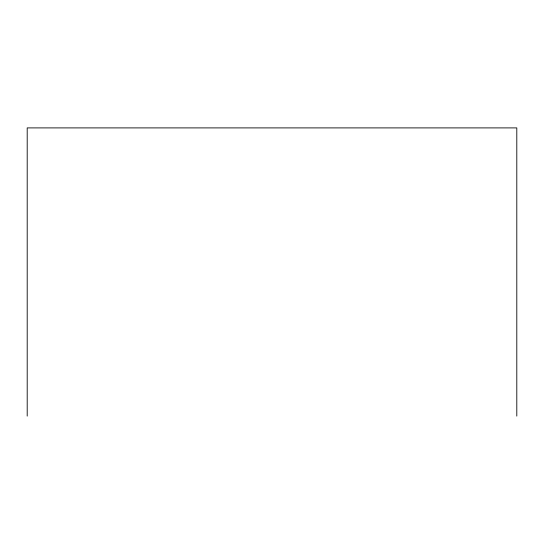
<?xml version="1.0" encoding="UTF-8"?>
<svg xmlns="http://www.w3.org/2000/svg" width="544" height="544" viewBox="0 0 544 544"><rect width="100%" height="100%" fill="white"/><g stroke="black" fill="none" stroke-linecap="round" stroke-linejoin="round"><path stroke-width="0.82" d="M516.8 416.099L516.8 127.901L27.2 127.901L27.2 416.099"/></g></svg>
